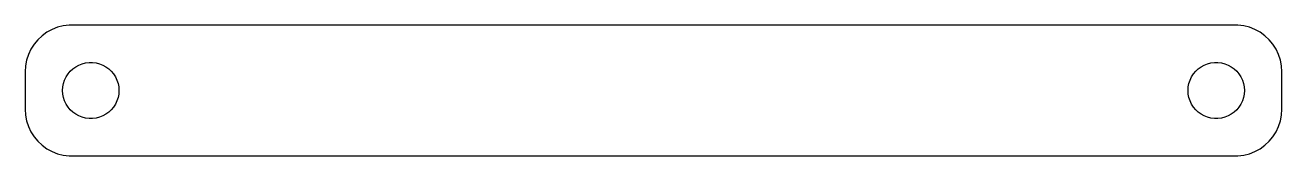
# Model space of a CAD drawing. Header units: metres. Extents: x -67 to 67, y 17 to 31.
import ezdxf

# ---------------------------------------------------------------- set-up
doc = ezdxf.new("R2010")
doc.units = ezdxf.units.M

msp = doc.modelspace()

# ---------------------------------------------------------------- linework, layer by layer
for p, q in [((-62.9369, 30.9114), (-63.5451, 30.7553)), ((-62.3139, 30.9901), (-62.9369, 30.9114)), ((62.3139, 30.9901), (-62.3139, 30.9901)), ((62.9369, 30.9114), (62.3139, 30.9901)), ((63.5451, 30.7553), (62.9369, 30.9114)), ((-65.1871, 29.8526), (-65.6448, 29.4227)), ((-64.6791, 30.2216), (-65.1871, 29.8526)), ((-64.1289, 30.5241), (-64.6791, 30.2216)), ((-63.5451, 30.7553), (-64.1289, 30.5241)), ((64.1289, 30.5241), (63.5451, 30.7553)), ((64.6791, 30.2216), (64.1289, 30.5241)), ((65.1871, 29.8526), (64.6791, 30.2216)), ((65.6448, 29.4227), (65.1871, 29.8526)), ((-66.3815, 28.4088), (-66.6489, 27.8406)), ((-66.0451, 28.9389), (-66.3815, 28.4088)), ((-65.6448, 29.4227), (-66.0451, 28.9389)), ((66.0451, 28.9389), (65.6448, 29.4227)), ((66.3815, 28.4088), (66.0451, 28.9389)), ((66.6489, 27.8406), (66.3815, 28.4088)), ((-66.8429, 27.2434), (-66.9606, 26.6267)), ((-66.6489, 27.8406), (-66.8429, 27.2434)), ((-61.2773, 26.7145), (-60.927, 26.8532)), ((-60.927, 26.8532), (-60.5621, 26.9469)), ((-60.5621, 26.9469), (-60.1884, 26.9941)), ((-60.1884, 26.9941), (-59.8116, 26.9941)), ((-59.8116, 26.9941), (-59.4379, 26.9469)), ((-59.4379, 26.9469), (-59.0729, 26.8532)), ((-59.0729, 26.8532), (-58.7227, 26.7145)), ((58.7227, 26.7145), (59.0729, 26.8532)), ((59.0729, 26.8532), (59.4379, 26.9469)), ((59.4379, 26.9469), (59.8116, 26.9941)), ((59.8116, 26.9941), (60.1884, 26.9941)), ((60.1884, 26.9941), (60.5621, 26.9469)), ((60.5621, 26.9469), (60.927, 26.8532)), ((60.927, 26.8532), (61.2773, 26.7145)), ((66.8429, 27.2434), (66.6489, 27.8406)), ((66.9606, 26.6267), (66.8429, 27.2434)), ((-66.9606, 26.6267), (-67, 26)), ((-67, 26), (-67, 22)), ((-62.6289, 25.4453), (-62.427, 25.7634)), ((-62.427, 25.7634), (-62.1869, 26.0536)), ((-62.1869, 26.0536), (-61.9123, 26.3115)), ((-61.9123, 26.3115), (-61.6075, 26.533)), ((-61.6075, 26.533), (-61.2773, 26.7145)), ((-58.7227, 26.7145), (-58.3925, 26.533)), ((-58.3925, 26.533), (-58.0877, 26.3115)), ((-58.0877, 26.3115), (-57.8131, 26.0536)), ((-57.8131, 26.0536), (-57.5729, 25.7634)), ((-57.5729, 25.7634), (-57.3711, 25.4453)), ((57.3711, 25.4453), (57.5729, 25.7634)), ((57.5729, 25.7634), (57.8131, 26.0536)), ((57.8131, 26.0536), (58.0877, 26.3115)), ((58.0877, 26.3115), (58.3925, 26.533)), ((58.3925, 26.533), (58.7227, 26.7145)), ((61.2773, 26.7145), (61.6075, 26.533)), ((61.6075, 26.533), (61.9123, 26.3115)), ((61.9123, 26.3115), (62.1869, 26.0536)), ((62.1869, 26.0536), (62.427, 25.7634)), ((62.427, 25.7634), (62.6289, 25.4453)), ((67, 26), (66.9606, 26.6267)), ((67, 22), (67, 26)), ((-63, 24), (-62.9763, 24.376)), ((-62.9763, 24.376), (-62.9057, 24.7461)), ((-62.9057, 24.7461), (-62.7893, 25.1044)), ((-62.7893, 25.1044), (-62.6289, 25.4453)), ((-57.3711, 25.4453), (-57.2107, 25.1044)), ((-57.2107, 25.1044), (-57.0942, 24.7461)), ((-57.0942, 24.7461), (-57.0237, 24.376)), ((-57.0237, 24.376), (-57, 24)), ((57, 24), (57.0237, 24.376)), ((57.0237, 24.376), (57.0942, 24.7461)), ((57.0942, 24.7461), (57.2107, 25.1044)), ((57.2107, 25.1044), (57.3711, 25.4453)), ((62.6289, 25.4453), (62.7893, 25.1044)), ((62.7893, 25.1044), (62.9057, 24.7461)), ((62.9057, 24.7461), (62.9763, 24.376)), ((62.9763, 24.376), (63, 24)), ((-62.9763, 23.624), (-63, 24)), ((-62.9057, 23.2539), (-62.9763, 23.624)), ((-62.7893, 22.8956), (-62.9057, 23.2539)), ((-62.6289, 22.5547), (-62.7893, 22.8956)), ((-57.2107, 22.8956), (-57.3711, 22.5547)), ((-57.0942, 23.2539), (-57.2107, 22.8956)), ((-57.0237, 23.624), (-57.0942, 23.2539)), ((-57, 24), (-57.0237, 23.624)), ((57.0237, 23.624), (57, 24)), ((57.0942, 23.2539), (57.0237, 23.624)), ((57.2107, 22.8956), (57.0942, 23.2539)), ((57.3711, 22.5547), (57.2107, 22.8956)), ((62.7893, 22.8956), (62.6289, 22.5547)), ((62.9057, 23.2539), (62.7893, 22.8956)), ((62.9763, 23.624), (62.9057, 23.2539)), ((63, 24), (62.9763, 23.624)), ((-67, 22), (-66.9606, 21.3733)), ((-62.427, 22.2366), (-62.6289, 22.5547)), ((-62.1869, 21.9464), (-62.427, 22.2366)), ((-61.9123, 21.6885), (-62.1869, 21.9464)), ((-61.6075, 21.467), (-61.9123, 21.6885)), ((-61.2773, 21.2855), (-61.6075, 21.467)), ((-58.3925, 21.467), (-58.7227, 21.2855)), ((-58.0877, 21.6885), (-58.3925, 21.467)), ((-57.8131, 21.9464), (-58.0877, 21.6885)), ((-57.5729, 22.2366), (-57.8131, 21.9464)), ((-57.3711, 22.5547), (-57.5729, 22.2366)), ((57.5729, 22.2366), (57.3711, 22.5547)), ((57.8131, 21.9464), (57.5729, 22.2366)), ((58.0877, 21.6885), (57.8131, 21.9464)), ((58.3925, 21.467), (58.0877, 21.6885)), ((58.7227, 21.2855), (58.3925, 21.467)), ((61.6075, 21.467), (61.2773, 21.2855)), ((61.9123, 21.6885), (61.6075, 21.467)), ((62.1869, 21.9464), (61.9123, 21.6885)), ((62.427, 22.2366), (62.1869, 21.9464)), ((62.6289, 22.5547), (62.427, 22.2366)), ((66.9606, 21.3733), (67, 22)), ((-66.9606, 21.3733), (-66.8429, 20.7566)), ((-66.8429, 20.7566), (-66.6489, 20.1594)), ((-66.6489, 20.1594), (-66.3815, 19.5912)), ((-60.927, 21.1468), (-61.2773, 21.2855)), ((-60.5621, 21.0531), (-60.927, 21.1468)), ((-60.1884, 21.0059), (-60.5621, 21.0531)), ((-59.8116, 21.0059), (-60.1884, 21.0059)), ((-59.4379, 21.0531), (-59.8116, 21.0059)), ((-59.0729, 21.1468), (-59.4379, 21.0531)), ((-58.7227, 21.2855), (-59.0729, 21.1468)), ((59.0729, 21.1468), (58.7227, 21.2855)), ((59.4379, 21.0531), (59.0729, 21.1468)), ((59.8116, 21.0059), (59.4379, 21.0531)), ((60.1884, 21.0059), (59.8116, 21.0059)), ((60.5621, 21.0531), (60.1884, 21.0059)), ((60.927, 21.1468), (60.5621, 21.0531)), ((61.2773, 21.2855), (60.927, 21.1468)), ((66.3815, 19.5912), (66.6489, 20.1594)), ((66.6489, 20.1594), (66.8429, 20.7566)), ((66.8429, 20.7566), (66.9606, 21.3733)), ((-66.3815, 19.5912), (-66.0451, 19.0611)), ((-66.0451, 19.0611), (-65.6448, 18.5773)), ((65.6448, 18.5773), (66.0451, 19.0611)), ((66.0451, 19.0611), (66.3815, 19.5912)), ((-65.6448, 18.5773), (-65.1871, 18.1474)), ((-65.1871, 18.1474), (-64.6791, 17.7784)), ((-64.6791, 17.7784), (-64.1289, 17.4759)), ((-64.1289, 17.4759), (-63.5451, 17.2447)), ((63.5451, 17.2447), (64.1289, 17.4759)), ((64.1289, 17.4759), (64.6791, 17.7784)), ((64.6791, 17.7784), (65.1871, 18.1474)), ((65.1871, 18.1474), (65.6448, 18.5773)), ((-63.5451, 17.2447), (-62.9369, 17.0886)), ((-62.9369, 17.0886), (-62.3139, 17.0099)), ((-62.3139, 17.0099), (62.3139, 17.0099)), ((62.3139, 17.0099), (62.9369, 17.0886)), ((62.9369, 17.0886), (63.5451, 17.2447))]:
    msp.add_line(p, q)

doc.saveas('drawing.dxf')
